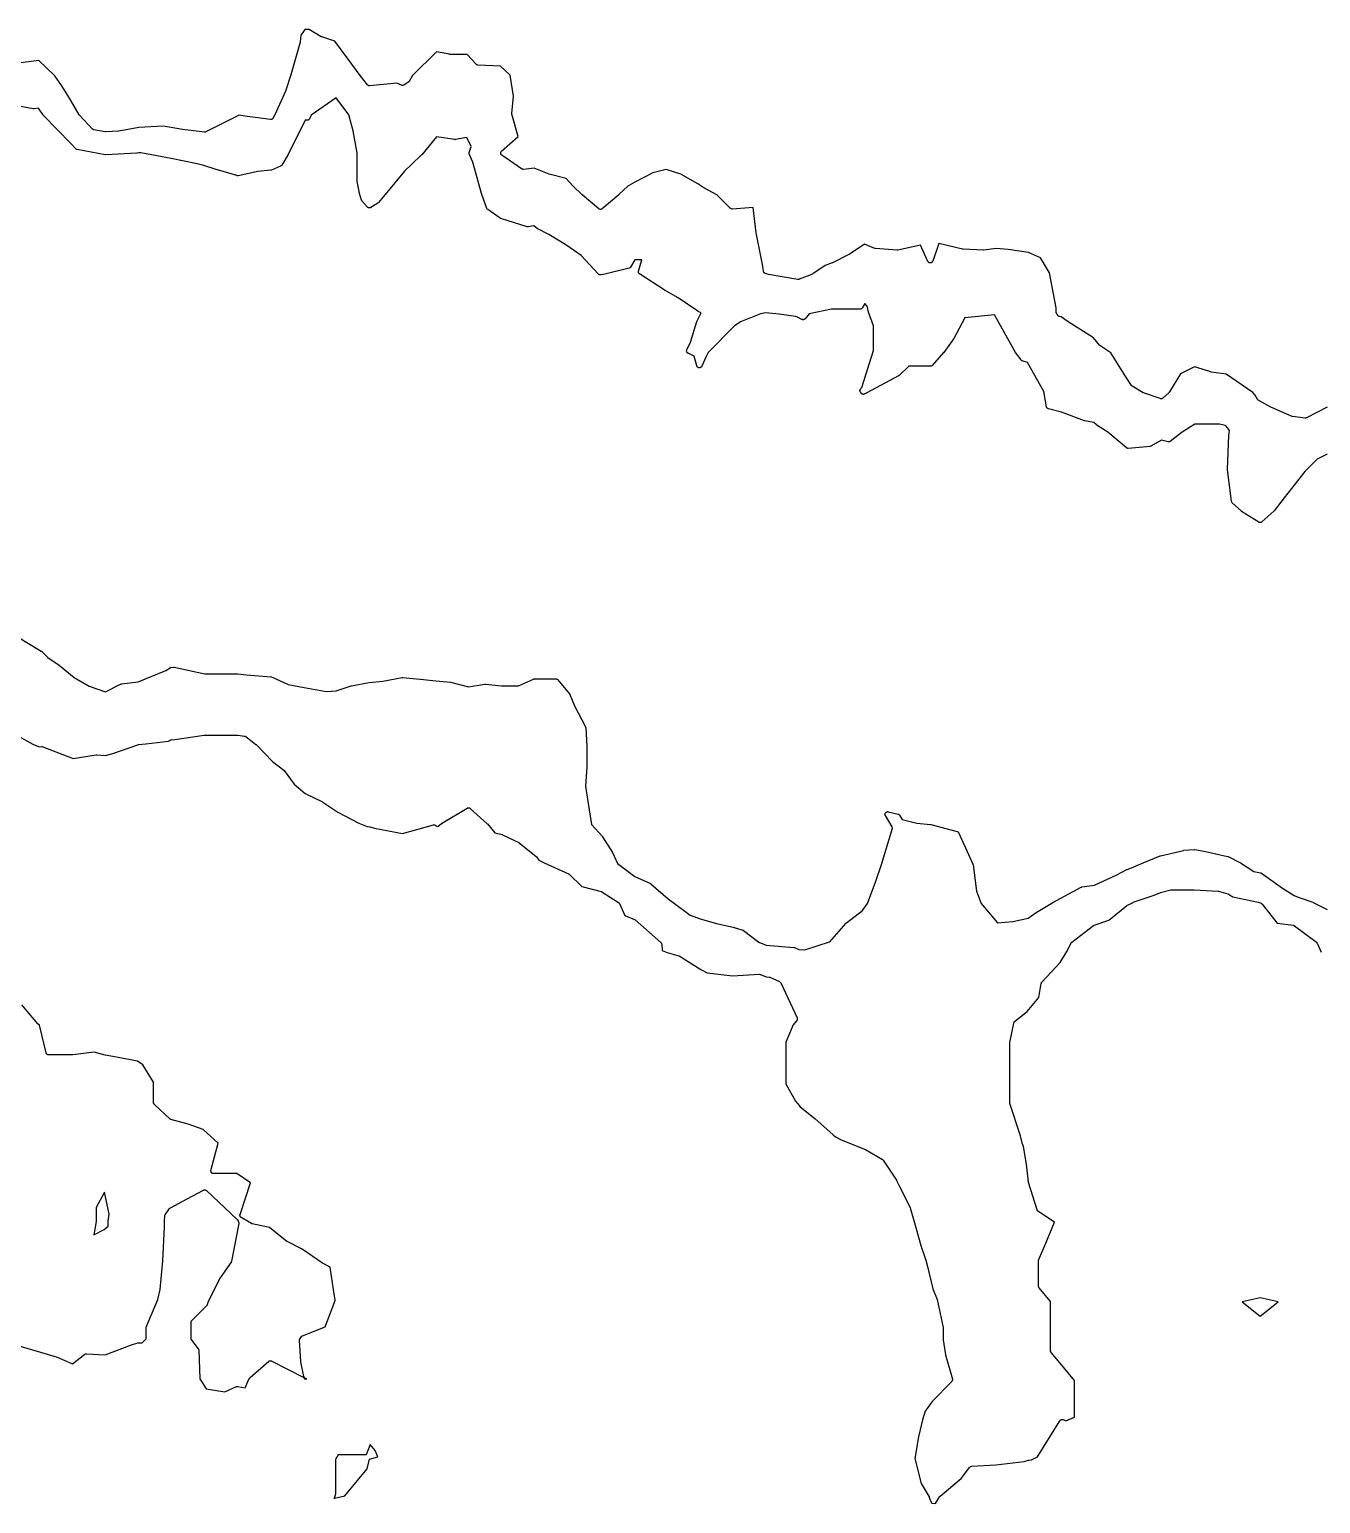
# Model space of a CAD drawing. Header units: millimetres. Extents: x 0 to 500, y 0 to 700.
# Drawn here: x 390.65 to 426.91, y 420.26 to 461.67 of the extents above; entities that cross this region are included whole.
import ezdxf

# ---------------------------------------------------------------- set-up
doc = ezdxf.new("R2010")
doc.units = ezdxf.units.MM
doc.layers.add('CORTE', color=1, linetype='Continuous')
doc.layers.add('GRABADO', color=5, linetype='Continuous')

msp = doc.modelspace()

# ---------------------------------------------------------------- linework, layer by layer
at = {"layer": 'CORTE'}
for points in [[(427.101, 449.739), (426.817, 449.599), (426.471, 449.257), (426.2, 448.907), (425.896, 448.514), (425.615, 448.151), (425.611, 448.145), (425.605, 448.14), (425.264, 447.838), (425.26, 447.835), (425.251, 447.829), (425.244, 447.825), (425.238, 447.823), (425.234, 447.822), (425.226, 447.82), (425.214, 447.819), (425.201, 447.82), (425.189, 447.824), (425.181, 447.827), (425.176, 447.83), (424.696, 448.133), (424.694, 448.134), (424.689, 448.138), (424.432, 448.375), (424.427, 448.38), (424.422, 448.386), (424.418, 448.392), (424.411, 448.407), (424.409, 448.418), (424.299, 449.297), (424.299, 449.302), (424.299, 449.309), (424.339, 450.27), (424.339, 450.273), (424.357, 450.403), (424.312, 450.476), (424.248, 450.549), (424.077, 450.588), (423.384, 450.588), (423.028, 450.358), (422.692, 450.101), (422.686, 450.097), (422.675, 450.092), (422.661, 450.088), (422.648, 450.088), (422.639, 450.088), (422.634, 450.089), (422.447, 450.13), (422.15, 449.968), (422.144, 449.966), (422.136, 449.962), (422.131, 449.961), (422.126, 449.96), (421.512, 449.904), (421.504, 449.904), (421.495, 449.905), (421.487, 449.907), (421.481, 449.909), (421.473, 449.912), (421.466, 449.917), (421.462, 449.92), (420.935, 450.358), (420.683, 450.518), (420.677, 450.521), (420.549, 450.634), (420.295, 450.674), (420.29, 450.675), (420.284, 450.677), (419.634, 450.924), (419.269, 451.016), (419.264, 451.017), (419.256, 451.02), (419.248, 451.024), (419.24, 451.03), (419.237, 451.033), (419.236, 451.034), (419.229, 451.041), (419.224, 451.049), (419.22, 451.055), (419.217, 451.063), (419.214, 451.071), (419.138, 451.505), (418.678, 452.312), (418.532, 452.366), (418.527, 452.368), (418.514, 452.375), (418.505, 452.383), (418.5, 452.388), (418.346, 452.597), (418.343, 452.601), (417.756, 453.658), (416.924, 453.567), (416.615, 452.994), (416.612, 452.99), (416.328, 452.596), (416.325, 452.593), (416.005, 452.233), (416.003, 452.23), (415.996, 452.224), (415.986, 452.218), (415.973, 452.212), (415.963, 452.21), (415.956, 452.209), (415.352, 452.209), (415.075, 451.951), (415.072, 451.948), (415.066, 451.944), (415.061, 451.941), (414.174, 451.468), (414.16, 451.457), (414.154, 451.452), (414.14, 451.444), (414.129, 451.441), (414.118, 451.439), (414.113, 451.436), (414.108, 451.432), (414.102, 451.43), (414.097, 451.427), (414.087, 451.424), (414.081, 451.423), (414.073, 451.422), (414.061, 451.423), (414.05, 451.425), (414.043, 451.428), (414.037, 451.43), (414.032, 451.434), (414.025, 451.438), (414.017, 451.445), (414.013, 451.45), (414.009, 451.455), (414.006, 451.46), (413.985, 451.497), (413.981, 451.505), (413.979, 451.516), (413.977, 451.526), (413.977, 451.536), (413.979, 451.546), (413.981, 451.554), (413.985, 451.564), (413.992, 451.576), (413.998, 451.582), (414.001, 451.585), (414.02, 451.603), (414.029, 451.617), (414.353, 452.654), (414.353, 453.345), (414.216, 453.729), (414.214, 453.733), (414.176, 453.895), (414.112, 453.972), (414.051, 453.859), (414.048, 453.852), (414.038, 453.84), (414.029, 453.832), (414.02, 453.826), (414.006, 453.82), (413.995, 453.817), (413.99, 453.817), (413.986, 453.816), (413.179, 453.816), (412.553, 453.686), (412.435, 453.545), (412.431, 453.539), (412.425, 453.535), (412.42, 453.531), (412.414, 453.528), (412.41, 453.526), (412.401, 453.522), (412.391, 453.52), (412.386, 453.519), (412.378, 453.519), (412.371, 453.519), (412.366, 453.52), (412.36, 453.521), (412.35, 453.524), (412.345, 453.527), (412.218, 453.592), (412.167, 453.605), (411.703, 453.679), (411.324, 453.714), (411.184, 453.682), (410.619, 453.456), (410.44, 453.341), (409.71, 452.599), (409.652, 452.471), (409.535, 452.215), (409.532, 452.208), (409.523, 452.194), (409.516, 452.188), (409.509, 452.182), (409.497, 452.175), (409.485, 452.172), (409.478, 452.17), (409.472, 452.169), (409.464, 452.169), (409.457, 452.17), (409.448, 452.171), (409.441, 452.174), (409.437, 452.175), (409.428, 452.179), (409.417, 452.187), (409.412, 452.193), (409.408, 452.197), (409.401, 452.206), (409.397, 452.215), (409.395, 452.221), (409.323, 452.494), (409.149, 452.575), (409.146, 452.576), (409.136, 452.582), (409.128, 452.59), (409.122, 452.597), (409.117, 452.604), (409.115, 452.608), (409.111, 452.617), (409.107, 452.633), (409.107, 452.652), (409.111, 452.667), (409.114, 452.674), (409.215, 452.887), (409.396, 453.465), (409.398, 453.47), (409.521, 453.716), (409.435, 453.753), (409.429, 453.756), (409.425, 453.759), (408.873, 454.137), (408.505, 454.343), (408.503, 454.344), (407.784, 454.805), (407.779, 454.809), (407.773, 454.815), (407.766, 454.823), (407.761, 454.832), (407.756, 454.842), (407.754, 454.852), (407.752, 454.866), (407.754, 454.879), (407.756, 454.886), (407.854, 455.202), (407.656, 455.202), (407.535, 454.999), (407.532, 454.993), (407.524, 454.984), (407.516, 454.977), (407.506, 454.971), (407.497, 454.967), (407.49, 454.965), (406.77, 454.792), (406.698, 454.781), (406.692, 454.78), (406.685, 454.78), (406.676, 454.781), (406.664, 454.784), (406.651, 454.789), (406.645, 454.793), (406.628, 454.805), (406.624, 454.807), (406.62, 454.811), (406.143, 455.326), (405.72, 455.622), (405.238, 455.911), (404.931, 456.069), (404.925, 456.073), (404.92, 456.076), (404.815, 456.161), (404.66, 456.13), (404.655, 456.129), (404.646, 456.128), (404.636, 456.129), (404.627, 456.131), (403.888, 456.364), (403.88, 456.366), (403.868, 456.373), (403.521, 456.614), (403.515, 456.618), (403.504, 456.63), (403.497, 456.641), (403.494, 456.646), (403.346, 457.063), (403.345, 457.066), (403.099, 457.95), (403.005, 458.176), (403.002, 458.186), (403.001, 458.196), (403.001, 458.205), (403.002, 458.214), (403.004, 458.221), (403.057, 458.382), (402.938, 458.643), (402.618, 458.579), (402.606, 458.577), (402.595, 458.578), (402.086, 458.655), (401.667, 458.152), (401.664, 458.149), (401.394, 457.89), (401.184, 457.688), (400.644, 457.041), (400.452, 456.81), (400.447, 456.804), (400.44, 456.799), (400.438, 456.797), (400.243, 456.671), (400.238, 456.667), (400.229, 456.663), (400.223, 456.662), (400.216, 456.66), (400.207, 456.659), (400.2, 456.659), (400.191, 456.66), (400.18, 456.662), (400.171, 456.666), (400.158, 456.673), (400.149, 456.681), (400.147, 456.684), (399.99, 456.857), (399.985, 456.865), (399.98, 456.875), (399.918, 457.066), (399.916, 457.07), (399.855, 457.401), (399.853, 457.407), (399.853, 458.194), (399.74, 458.828), (399.624, 459.278), (399.261, 459.751), (398.561, 459.262), (398.513, 459.159), (398.507, 459.151), (398.501, 459.144), (398.493, 459.136), (398.482, 459.129), (398.475, 459.126), (398.471, 459.124), (398.463, 459.122), (398.454, 459.121), (398.447, 459.12), (398.441, 459.121), (398.394, 459.126), (397.913, 458.165), (397.736, 457.86), (397.733, 457.856), (397.729, 457.851), (397.722, 457.844), (397.715, 457.839), (397.71, 457.836), (397.705, 457.833), (397.452, 457.724), (397.446, 457.722), (397.44, 457.72), (397.434, 457.719), (397.067, 457.684), (396.512, 457.565), (396.506, 457.564), (396.5, 457.564), (396.491, 457.564), (396.481, 457.565), (396.476, 457.567), (395.866, 457.749), (395.865, 457.75), (395.55, 457.854), (395.365, 457.9), (394.63, 458.047), (394.232, 458.127), (393.783, 458.208), (393.727, 458.205), (393.671, 458.195), (393.667, 458.194), (392.794, 458.147), (392.786, 458.147), (392.779, 458.148), (391.994, 458.298), (391.986, 458.299), (391.973, 458.305), (391.964, 458.311), (391.96, 458.314), (391.956, 458.317), (391.811, 458.472), (391.041, 459.259), (391.036, 459.264), (391.031, 459.271), (390.965, 459.378), (390.905, 459.467), (390.782, 459.442), (390.779, 459.441), (390.769, 459.44), (390.759, 459.441), (390.757, 459.442), (390.006, 459.586)], [(390.317, 444.608), (390.98, 444.21), (390.984, 444.207), (390.989, 444.203), (391.168, 444.024), (391.481, 443.809), (391.908, 443.468), (392.324, 443.218), (392.786, 443.06), (393.209, 443.278), (393.213, 443.28), (393.222, 443.283), (393.231, 443.284), (393.699, 443.347), (394.479, 443.659), (394.607, 443.742), (394.613, 443.745), (394.617, 443.746), (394.623, 443.748), (394.628, 443.75), (394.633, 443.751), (394.695, 443.757), (394.701, 443.757), (394.708, 443.756), (394.713, 443.756), (395.579, 443.572), (396.499, 443.572), (396.504, 443.572), (396.743, 443.538), (397.432, 443.487), (397.437, 443.486), (397.444, 443.485), (397.451, 443.482), (397.916, 443.273), (398.364, 443.188), (398.982, 443.071), (399.262, 443.093), (399.688, 443.23), (399.692, 443.231), (400.191, 443.323), (400.194, 443.323), (400.579, 443.359), (401.117, 443.466), (401.122, 443.467), (401.129, 443.467), (401.135, 443.467), (401.717, 443.409), (402.063, 443.375), (402.474, 443.333), (402.479, 443.332), (402.985, 443.202), (403.445, 443.281), (403.449, 443.282), (403.456, 443.282), (403.463, 443.282), (403.912, 443.233), (404.385, 443.233), (404.806, 443.423), (404.812, 443.425), (404.825, 443.428), (405.438, 443.428), (405.448, 443.426), (405.454, 443.425), (405.46, 443.422), (405.466, 443.419), (405.472, 443.416), (405.483, 443.408), (405.819, 443.004), (405.821, 443.002), (405.827, 442.995), (405.83, 442.987), (405.962, 442.669), (406.267, 442.083), (406.269, 442.079), (406.271, 442.072), (406.273, 442.061), (406.31, 441.528), (406.31, 440.954), (406.27, 440.417), (406.344, 439.925), (406.434, 439.336), (406.743, 438.996), (406.748, 438.991), (407.023, 438.55), (407.166, 438.24), (407.652, 437.878), (408.091, 437.678), (408.1, 437.673), (408.106, 437.668), (408.586, 437.243), (408.731, 437.144), (408.732, 437.144), (409.207, 436.791), (409.489, 436.687), (409.987, 436.549), (410.412, 436.447), (410.689, 436.367), (410.7, 436.363), (410.709, 436.357), (411.138, 436.033), (411.338, 435.943), (412.121, 435.884), (412.128, 435.883), (412.134, 435.881), (412.139, 435.88), (412.264, 435.826), (412.432, 435.81), (413.121, 436.039), (413.122, 436.039), (413.13, 436.042), (413.587, 436.564), (413.591, 436.568), (413.596, 436.573), (414.044, 436.917), (414.192, 437.115), (414.418, 437.748), (414.584, 438.214), (414.887, 439.234), (414.878, 439.274), (414.691, 439.588), (414.689, 439.593), (414.685, 439.603), (414.683, 439.613), (414.683, 439.618), (414.683, 439.627), (414.683, 439.632), (414.685, 439.642), (414.689, 439.652), (414.691, 439.658), (414.698, 439.668), (414.706, 439.677), (414.713, 439.683), (414.718, 439.686), (414.726, 439.691), (414.734, 439.694), (414.74, 439.696), (414.746, 439.697), (414.751, 439.697), (414.762, 439.698), (414.773, 439.696), (415.046, 439.63), (415.05, 439.629), (415.054, 439.627), (415.061, 439.624), (415.072, 439.617), (415.08, 439.609), (415.083, 439.605), (415.086, 439.601), (415.161, 439.475), (415.57, 439.377), (415.958, 439.336), (415.963, 439.336), (416.707, 439.142), (416.713, 439.139), (416.717, 439.138), (416.722, 439.134), (416.735, 439.126), (416.745, 439.114), (416.749, 439.107), (416.945, 438.683), (417.148, 438.221), (417.15, 438.216), (417.153, 438.206), (417.154, 438.201), (417.251, 437.459), (417.384, 437.118), (417.836, 436.575), (418.266, 436.61), (418.699, 436.702), (418.922, 436.859), (418.924, 436.86), (419.393, 437.142), (419.394, 437.143), (419.62, 437.265), (420.194, 437.574), (420.204, 437.579), (420.213, 437.581), (420.561, 437.629), (421.195, 437.921), (421.474, 438.072), (421.48, 438.075), (421.603, 438.115), (421.929, 438.26), (422.409, 438.452), (422.415, 438.454), (423.061, 438.609), (423.067, 438.61), (423.359, 438.631), (423.366, 438.631), (423.372, 438.63), (423.641, 438.582), (424.304, 438.438), (424.31, 438.436), (424.317, 438.434), (424.32, 438.432), (424.663, 438.258), (424.666, 438.256), (425.038, 438.016), (425.23, 437.975), (425.237, 437.973), (425.246, 437.97), (425.253, 437.966), (425.842, 437.551), (426.174, 437.338), (426.288, 437.297), (426.698, 437.149), (426.702, 437.147), (427.103, 436.95)]]:
    msp.add_lwpolyline(points, dxfattribs=at)
msp.add_lwpolyline([(392.461, 427.807), (392.75, 427.955), (392.86, 428.049), (392.86, 428.192), (392.887, 428.39), (392.76, 429.003), (392.524, 428.578), (392.524, 428.18), (392.461, 427.807)], close=True, dxfattribs=at)
at = {"layer": 'GRABADO'}
for points in [[(427.103, 451.065), (426.518, 450.764), (426.512, 450.761), (426.504, 450.759), (426.498, 450.757), (426.491, 450.757), (426.484, 450.756), (426.478, 450.757), (426.13, 450.795), (426.127, 450.795), (426.119, 450.797), (426.112, 450.799), (425.519, 451.058), (425.516, 451.06), (425.178, 451.248), (425.171, 451.251), (425.166, 451.256), (425.16, 451.261), (425.154, 451.268), (425.151, 451.272), (425.078, 451.395), (425.007, 451.474), (424.26, 451.991), (423.841, 452.049), (423.835, 452.051), (423.369, 452.197), (422.981, 451.994), (422.67, 451.488), (422.665, 451.481), (422.66, 451.476), (422.481, 451.313), (422.474, 451.309), (422.471, 451.307), (422.462, 451.303), (422.455, 451.3), (422.447, 451.298), (422.433, 451.298), (422.424, 451.299), (422.418, 451.3), (422.413, 451.301), (421.939, 451.46), (421.934, 451.463), (421.93, 451.465), (421.621, 451.65), (421.611, 451.657), (421.601, 451.669), (421.445, 451.917), (421.026, 452.588), (420.717, 452.79), (420.714, 452.793), (420.705, 452.8), (420.532, 453.007), (419.796, 453.475), (419.793, 453.476), (419.627, 453.603), (419.584, 453.608), (419.579, 453.609), (419.574, 453.61), (419.564, 453.614), (419.556, 453.619), (419.546, 453.626), (419.539, 453.633), (419.534, 453.64), (419.53, 453.647), (419.491, 453.725), (419.488, 453.734), (419.487, 453.741), (419.486, 453.749), (419.486, 453.756), (419.491, 453.856), (419.296, 454.838), (419.049, 455.253), (418.708, 455.411), (418.139, 455.49), (417.805, 455.522), (417.454, 455.471), (417.448, 455.47), (417.442, 455.47), (416.872, 455.503), (416.866, 455.503), (416.861, 455.504), (416.193, 455.657), (416.021, 455.163), (416.02, 455.161), (416.016, 455.151), (416.009, 455.142), (416.002, 455.134), (415.991, 455.126), (415.984, 455.122), (415.975, 455.118), (415.963, 455.115), (415.953, 455.114), (415.948, 455.114), (415.939, 455.115), (415.925, 455.119), (415.915, 455.123), (415.908, 455.128), (415.899, 455.135), (415.891, 455.144), (415.886, 455.151), (415.884, 455.155), (415.673, 455.61), (415.037, 455.475), (415.032, 455.474), (415.025, 455.474), (415.019, 455.474), (414.412, 455.517), (414.404, 455.518), (414.396, 455.52), (414.392, 455.522), (414.106, 455.645), (413.672, 455.354), (413.668, 455.351), (413.204, 455.117), (413.2, 455.115), (413.004, 455.041), (412.653, 454.804), (412.646, 454.799), (412.272, 454.655), (412.265, 454.652), (412.256, 454.65), (412.249, 454.65), (412.241, 454.65), (412.235, 454.65), (411.41, 454.792), (411.406, 454.793), (411.319, 454.819), (411.313, 454.82), (411.304, 454.825), (411.298, 454.828), (411.293, 454.832), (411.289, 454.835), (411.283, 454.841), (411.279, 454.847), (411.274, 454.855), (411.269, 454.865), (411.268, 454.871), (411.266, 454.876), (411.245, 455.021), (411.064, 455.962), (411.064, 455.964), (410.973, 456.672), (410.395, 456.628), (410.39, 456.628), (410.383, 456.629), (410.369, 456.632), (410.354, 456.639), (410.344, 456.646), (409.953, 457.028), (409.594, 457.22), (409.591, 457.222), (409.427, 457.332), (408.942, 457.612), (408.538, 457.739), (408.162, 457.645), (407.649, 457.384), (407.453, 457.275), (407.204, 457.034), (407.202, 457.032), (406.735, 456.636), (406.73, 456.631), (406.719, 456.625), (406.707, 456.62), (406.699, 456.619), (406.687, 456.617), (406.676, 456.619), (406.665, 456.621), (406.654, 456.626), (406.644, 456.631), (406.639, 456.636), (406.176, 457.029), (406.174, 457.031), (405.913, 457.283), (405.721, 457.491), (405.25, 457.604), (405.245, 457.606), (404.824, 457.774), (404.525, 457.744), (404.517, 457.743), (404.505, 457.745), (404.495, 457.747), (404.485, 457.751), (404.479, 457.754), (404.475, 457.756), (403.919, 458.138), (403.913, 458.142), (403.906, 458.149), (403.902, 458.154), (403.895, 458.164), (403.891, 458.172), (403.889, 458.177), (403.887, 458.185), (403.886, 458.195), (403.886, 458.205), (403.887, 458.215), (403.89, 458.225), (403.892, 458.229), (403.896, 458.24), (403.905, 458.251), (403.909, 458.255), (404.381, 458.667), (404.2, 459.296), (404.198, 459.31), (404.241, 459.799), (404.152, 460.387), (403.877, 460.646), (403.248, 460.673), (403.24, 460.673), (403.228, 460.676), (403.216, 460.681), (403.207, 460.687), (403.201, 460.692), (403.197, 460.696), (402.948, 460.975), (402.457, 460.975), (402.452, 460.975), (402.447, 460.976), (402.08, 461.05), (401.408, 460.378), (401.326, 460.229), (401.323, 460.225), (401.318, 460.217), (401.31, 460.209), (401.304, 460.205), (401.169, 460.113), (401.164, 460.111), (401.159, 460.108), (401.149, 460.105), (401.141, 460.103), (401.128, 460.101), (401.111, 460.104), (401.102, 460.107), (400.967, 460.168), (400.209, 460.092), (400.203, 460.092), (400.196, 460.092), (400.187, 460.093), (400.175, 460.097), (400.165, 460.101), (400.16, 460.105), (400.154, 460.109), (400.147, 460.116), (399.938, 460.378), (399.599, 460.839), (399.23, 461.343), (398.858, 461.465), (398.853, 461.467), (398.847, 461.469), (398.507, 461.674), (398.387, 461.674), (398.327, 461.593), (398.271, 461.51), (398.256, 461.325), (398.256, 461.323), (398.255, 461.317), (397.992, 460.402), (397.855, 459.967), (397.853, 459.963), (397.546, 459.278), (397.544, 459.275), (397.487, 459.176), (397.481, 459.168), (397.474, 459.161), (397.47, 459.158), (397.465, 459.154), (397.455, 459.148), (397.447, 459.145), (397.443, 459.144), (397.438, 459.143), (397.431, 459.141), (397.421, 459.141), (397.416, 459.142), (396.698, 459.238), (396.697, 459.238), (396.532, 459.266), (396.528, 459.264), (396.524, 459.263), (396.508, 459.251), (396.505, 459.248), (396.501, 459.246), (395.604, 458.795), (395.598, 458.792), (395.585, 458.788), (395.576, 458.787), (395.568, 458.787), (395.564, 458.787), (394.95, 458.859), (394.947, 458.859), (394.631, 458.917), (394.407, 458.957), (393.727, 458.916), (393.157, 458.814), (393.153, 458.813), (392.794, 458.794), (392.786, 458.794), (392.779, 458.795), (392.457, 458.856), (392.453, 458.857), (392.445, 458.86), (392.436, 458.864), (392.429, 458.869), (392.422, 458.874), (392.059, 459.262), (392.054, 459.268), (392.05, 459.273), (391.801, 459.695), (391.558, 460.09), (391.364, 460.375), (390.913, 460.799), (390.333, 460.725)], [(390.048, 441.981), (390.748, 441.593), (390.9, 441.524), (390.941, 441.516), (390.996, 441.523), (391.001, 441.524), (391.008, 441.524), (391.017, 441.523), (391.023, 441.521), (391.027, 441.52), (391.874, 441.192), (392.527, 441.294), (392.533, 441.294), (392.54, 441.294), (392.785, 441.27), (392.992, 441.33), (393.697, 441.577), (393.703, 441.578), (393.708, 441.579), (393.92, 441.6), (394.556, 441.677), (394.608, 441.706), (394.613, 441.709), (394.625, 441.713), (394.634, 441.715), (394.637, 441.715), (394.738, 441.723), (395.559, 441.846), (395.565, 441.847), (396.503, 441.847), (396.694, 441.819), (396.699, 441.817), (396.705, 441.816), (396.716, 441.811), (396.723, 441.806), (397.011, 441.586), (397.016, 441.583), (397.474, 441.102), (397.794, 440.862), (397.799, 440.857), (397.804, 440.852), (397.807, 440.849), (398.081, 440.466), (398.391, 440.205), (398.884, 439.969), (398.888, 439.966), (399.315, 439.681), (399.897, 439.371), (400.136, 439.275), (400.212, 439.269), (400.217, 439.268), (400.222, 439.267), (400.344, 439.228), (401.126, 439.084), (401.994, 439.325), (402.001, 439.326), (402.008, 439.327), (402.014, 439.327), (402.021, 439.327), (402.028, 439.326), (402.035, 439.324), (402.043, 439.321), (402.049, 439.318), (402.055, 439.315), (402.059, 439.311), (402.088, 439.288), (402.12, 439.282), (402.22, 439.362), (402.224, 439.365), (402.946, 439.798), (402.95, 439.801), (402.956, 439.803), (402.964, 439.806), (402.976, 439.808), (402.988, 439.808), (402.999, 439.806), (403.008, 439.803), (403.013, 439.801), (403.019, 439.798), (403.027, 439.792), (403.032, 439.788), (403.51, 439.357), (403.514, 439.353), (403.725, 439.1), (403.93, 439.051), (403.937, 439.048), (404.391, 438.83), (404.396, 438.828), (404.402, 438.823), (404.883, 438.439), (404.889, 438.434), (404.893, 438.429), (404.895, 438.426), (404.957, 438.335), (405.106, 438.259), (405.795, 437.949), (405.802, 437.944), (405.808, 437.94), (405.812, 437.936), (406.167, 437.59), (406.705, 437.455), (406.711, 437.454), (406.721, 437.45), (406.726, 437.447), (407.194, 437.142), (407.199, 437.139), (407.211, 437.128), (407.218, 437.118), (407.22, 437.113), (407.371, 436.779), (407.644, 436.67), (407.649, 436.667), (407.657, 436.663), (407.663, 436.658), (408.387, 436.021), (408.394, 436.012), (408.401, 436.002), (408.405, 435.991), (408.407, 435.983), (408.408, 435.976), (408.422, 435.793), (408.564, 435.736), (408.887, 435.65), (408.898, 435.646), (409.503, 435.259), (409.688, 435.17), (410.395, 435.08), (411.152, 435.128), (411.16, 435.128), (411.17, 435.127), (411.178, 435.125), (411.183, 435.123), (411.338, 435.053), (411.422, 435.047), (411.43, 435.046), (411.441, 435.043), (411.716, 434.924), (411.721, 434.921), (411.728, 434.917), (411.739, 434.908), (411.747, 434.897), (411.751, 434.891), (412.209, 433.9), (412.211, 433.895), (412.214, 433.886), (412.215, 433.876), (412.215, 433.861), (412.212, 433.85), (412.21, 433.842), (412.203, 433.83), (412.199, 433.824), (412.1, 433.705), (411.898, 433.222), (411.898, 432.048), (412.167, 431.564), (412.233, 431.485), (412.298, 431.406), (412.711, 431.076), (412.713, 431.074), (413.222, 430.616), (413.286, 430.559), (413.453, 430.478), (414.128, 430.208), (414.133, 430.206), (414.606, 429.923), (414.612, 429.919), (414.618, 429.913), (414.624, 429.908), (414.627, 429.902), (415.004, 429.338), (415.006, 429.334), (415.091, 429.163), (415.385, 428.574), (415.388, 428.569), (415.391, 428.561), (415.489, 428.206), (415.685, 427.503), (415.83, 427.097), (415.831, 427.093), (415.874, 426.912), (416.022, 426.288), (416.145, 425.992), (416.148, 425.986), (416.311, 425.207), (416.312, 425.2), (416.312, 424.858), (416.382, 424.438), (416.572, 423.755), (416.573, 423.745), (416.573, 423.735), (416.572, 423.725), (416.571, 423.72), (416.569, 423.712), (416.561, 423.698), (416.555, 423.691), (416.553, 423.688), (416.008, 423.128), (415.805, 422.85), (415.732, 422.609), (415.624, 422.134), (415.522, 421.52), (415.696, 420.823), (415.918, 420.441), (415.92, 420.437), (415.922, 420.433), (415.95, 420.353), (415.998, 420.266), (416.1, 420.257), (416.212, 420.446), (416.219, 420.455), (416.226, 420.461), (416.822, 420.962), (417.056, 421.271), (417.06, 421.277), (417.067, 421.283), (417.072, 421.288), (417.08, 421.293), (417.086, 421.296), (417.093, 421.299), (417.106, 421.302), (417.113, 421.303), (417.797, 421.344), (418.588, 421.439), (418.706, 421.474), (418.712, 421.476), (418.721, 421.478), (418.795, 421.485), (418.961, 421.573), (419.592, 422.583), (419.597, 422.591), (419.608, 422.601), (419.611, 422.604), (419.618, 422.609), (419.625, 422.612), (419.632, 422.615), (419.64, 422.617), (419.649, 422.619), (419.661, 422.619), (419.67, 422.618), (419.678, 422.616), (419.683, 422.614), (419.761, 422.583), (420.004, 422.679), (420.004, 423.713), (419.598, 424.199), (419.347, 424.504), (419.343, 424.509), (419.338, 424.517), (419.336, 424.522), (419.333, 424.529), (419.33, 424.543), (419.33, 424.852), (419.33, 425.153), (419.33, 425.936), (419.009, 426.321), (419.006, 426.326), (419.003, 426.33), (418.998, 426.34), (418.994, 426.354), (418.992, 426.364), (418.992, 427.079), (418.994, 427.089), (418.995, 427.094), (418.996, 427.099), (419.194, 427.575), (419.438, 428.159), (418.977, 428.474), (418.972, 428.478), (418.965, 428.485), (418.956, 428.496), (418.952, 428.505), (418.95, 428.509), (418.71, 429.278), (418.708, 429.284), (418.708, 429.289), (418.655, 429.795), (418.573, 430.288), (418.533, 430.385), (418.531, 430.392), (418.489, 430.591), (418.186, 431.501), (418.184, 431.508), (418.183, 431.517), (418.183, 433.204), (418.184, 433.211), (418.297, 433.757), (418.299, 433.766), (418.307, 433.783), (418.311, 433.789), (418.318, 433.797), (418.677, 434.085), (419.003, 434.476), (419.068, 434.868), (419.069, 434.871), (419.072, 434.882), (419.079, 434.897), (419.086, 434.905), (419.087, 434.907), (419.596, 435.462), (419.785, 435.771), (419.906, 436.003), (419.909, 436.009), (419.915, 436.017), (419.922, 436.024), (419.926, 436.027), (420.54, 436.498), (420.544, 436.501), (420.55, 436.505), (420.557, 436.507), (420.964, 436.644), (421.465, 437.055), (421.472, 437.059), (421.647, 437.148), (421.651, 437.15), (421.653, 437.15), (422.244, 437.346), (422.4, 437.415), (422.404, 437.418), (422.415, 437.421), (422.705, 437.498), (422.707, 437.499), (422.716, 437.501), (423.362, 437.501), (423.364, 437.501), (424.035, 437.463), (424.04, 437.462), (424.047, 437.461), (424.307, 437.389), (424.314, 437.387), (424.325, 437.382), (424.445, 437.304), (425.16, 437.153), (425.165, 437.152), (425.243, 437.122), (425.25, 437.119), (425.258, 437.114), (425.267, 437.107), (425.272, 437.1), (425.695, 436.567), (426.154, 436.504), (426.159, 436.503), (426.166, 436.501), (426.174, 436.497), (426.18, 436.494), (426.184, 436.491), (426.799, 436.027), (426.804, 436.023), (426.809, 436.017), (426.813, 436.013), (426.819, 436.003), (426.927, 435.744)], [(390.197, 424.739), (390.961, 424.511), (391.426, 424.371), (391.43, 424.37), (391.855, 424.185), (392.206, 424.453), (392.21, 424.455), (392.215, 424.458), (392.223, 424.461), (392.231, 424.464), (392.24, 424.466), (392.247, 424.466), (392.252, 424.466), (392.78, 424.433), (393.513, 424.711), (393.515, 424.711), (393.697, 424.772), (393.702, 424.773), (393.709, 424.775), (393.716, 424.775), (393.814, 424.775), (393.927, 424.883), (393.927, 425.197), (393.928, 425.206), (393.931, 425.216), (394.252, 425.987), (394.326, 426.27), (394.397, 427.08), (394.439, 428.031), (394.439, 428.19), (394.452, 428.336), (394.453, 428.341), (394.454, 428.346), (394.457, 428.356), (394.463, 428.367), (394.585, 428.546), (394.591, 428.554), (394.598, 428.559), (394.603, 428.563), (394.608, 428.566), (395.081, 428.819), (395.536, 429.062), (395.544, 429.065), (395.552, 429.068), (395.562, 429.07), (395.576, 429.07), (395.586, 429.069), (395.596, 429.066), (395.604, 429.062), (395.612, 429.058), (395.617, 429.054), (395.62, 429.051), (396.488, 428.241), (396.491, 428.238), (396.5, 428.229), (396.505, 428.219), (396.507, 428.214), (396.526, 428.161), (396.527, 428.157), (396.53, 428.145), (396.53, 428.131), (396.529, 428.124), (396.325, 427.063), (396.324, 427.057), (396.32, 427.044), (396.315, 427.035), (396.004, 426.594), (395.674, 425.934), (395.641, 425.835), (395.638, 425.829), (395.633, 425.82), (395.627, 425.813), (395.625, 425.811), (395.187, 425.372), (395.187, 424.877), (395.393, 424.605), (395.396, 424.6), (395.401, 424.59), (395.404, 424.577), (395.405, 424.569), (395.439, 423.763), (395.616, 423.479), (396.135, 423.395), (396.467, 423.543), (396.473, 423.546), (396.483, 423.548), (396.493, 423.549), (396.504, 423.549), (396.712, 423.512), (396.825, 423.766), (396.827, 423.772), (396.838, 423.788), (396.845, 423.795), (397.378, 424.252), (397.387, 424.258), (397.396, 424.262), (397.401, 424.264), (397.406, 424.265), (397.414, 424.267), (397.424, 424.267), (397.436, 424.267), (397.445, 424.264), (397.452, 424.262), (397.457, 424.259), (398.339, 423.806), (398.342, 423.804), (398.349, 423.8), (398.355, 423.794), (398.359, 423.791), (398.362, 423.786), (398.385, 423.755), (398.388, 423.752), (398.396, 423.752), (398.444, 423.76), (398.414, 423.769), (398.408, 423.77), (398.397, 423.776), (398.387, 423.782), (398.376, 423.793), (398.37, 423.802), (398.369, 423.805), (398.367, 423.808), (398.363, 423.816), (398.361, 423.824), (398.276, 424.236), (398.275, 424.241), (398.236, 424.849), (398.236, 424.856), (398.237, 424.865), (398.241, 424.879), (398.248, 424.892), (398.251, 424.896), (398.293, 424.95), (398.296, 424.954), (398.3, 424.958), (398.308, 424.964), (398.315, 424.968), (398.319, 424.97), (398.955, 425.225), (399.206, 425.889), (399.207, 425.89), (399.241, 425.972), (399.202, 426.204), (399.098, 426.894), (398.882, 427.009), (398.878, 427.011), (398.311, 427.4), (397.893, 427.615), (397.888, 427.619), (397.883, 427.622), (397.391, 428.016), (396.902, 428.113), (396.895, 428.116), (396.888, 428.118), (396.884, 428.121), (396.6, 428.29), (396.593, 428.294), (396.584, 428.302), (396.58, 428.307), (396.573, 428.316), (396.569, 428.325), (396.565, 428.336), (396.563, 428.345), (396.563, 428.35), (396.563, 428.36), (396.563, 428.365), (396.564, 428.37), (396.566, 428.376), (396.863, 429.267), (396.475, 429.526), (395.821, 429.526), (395.816, 429.526), (395.808, 429.527), (395.798, 429.53), (395.787, 429.535), (395.78, 429.54), (395.775, 429.543), (395.765, 429.552), (395.759, 429.562), (395.754, 429.57), (395.75, 429.584), (395.748, 429.596), (395.748, 429.61), (395.947, 430.385), (395.531, 430.766), (395.105, 430.917), (394.624, 431.045), (394.618, 431.047), (394.611, 431.05), (394.606, 431.053), (394.598, 431.058), (394.159, 431.468), (394.151, 431.476), (394.146, 431.485), (394.141, 431.494), (394.138, 431.507), (394.137, 431.517), (394.137, 432.092), (393.831, 432.581), (393.688, 432.687), (392.992, 432.815), (392.777, 432.855), (392.774, 432.855), (392.466, 432.941), (391.872, 432.861), (391.867, 432.861), (391.189, 432.861), (391.184, 432.861), (391.177, 432.862), (391.172, 432.863), (391.164, 432.866), (391.156, 432.87), (391.15, 432.873), (391.14, 432.881), (391.13, 432.892), (391.125, 432.9), (391.123, 432.906), (391.12, 432.912), (391.119, 432.917), (390.933, 433.699), (390.895, 433.726), (390.891, 433.729), (390.887, 433.732), (390.884, 433.736), (390.436, 434.273)]]:
    msp.add_lwpolyline(points, dxfattribs=at)
for points in [[(425.214, 426.034), (424.709, 425.923), (425.214, 425.519), (425.72, 425.923), (425.214, 426.034)], [(400.438, 421.567), (400.363, 421.747), (400.224, 421.913), (400.103, 421.622), (399.32, 421.622), (399.247, 421.497), (399.247, 420.516), (399.206, 420.405), (399.21, 420.394), (399.249, 420.418), (399.304, 420.428), (399.505, 420.473), (400.134, 421.227), (400.202, 421.504), (400.438, 421.567)]]:
    msp.add_lwpolyline(points, close=True, dxfattribs=at)

doc.saveas('drawing.dxf')
